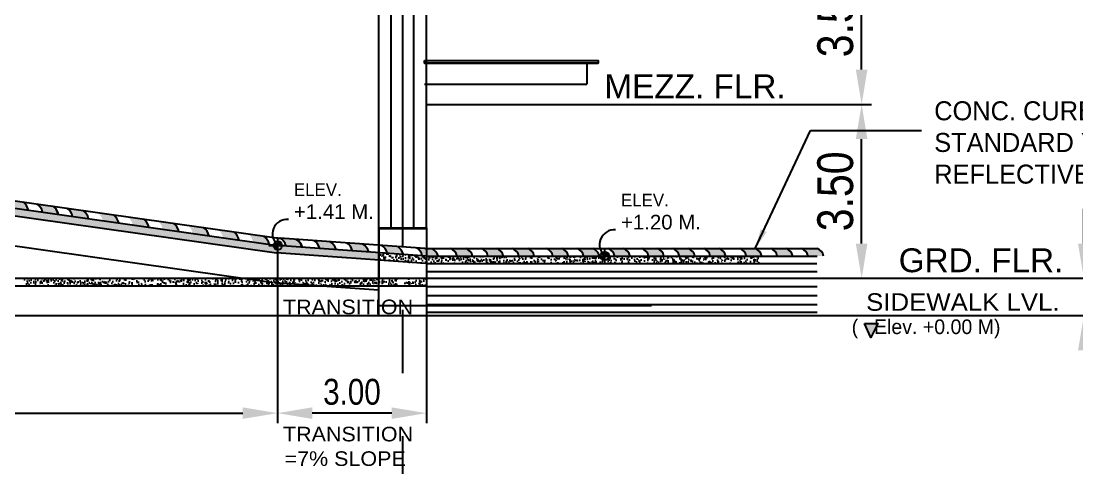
# Model space of a CAD drawing. Header units: millimetres. Extents: x 2148 to 2681, y 758 to 986.
# Drawn here: x 2258.37 to 2269, y 850.69 to 855.24 of the extents above; entities that cross this region are included whole.
import ezdxf

# ---------------------------------------------------------------- set-up
doc = ezdxf.new("R2010")
doc.units = ezdxf.units.MM
doc.linetypes.add('CENTER2', pattern=[28.575, 19.05, -3.175, 3.175, -3.175])
for name, color, linetype in [('0.4', 121, 'Continuous'), ('4CO', 4, 'Continuous'), ('D', 1, 'Continuous'), ('DR', 7, 'Continuous'), ('ELAYOUT', 4, 'Continuous'), ('hacht', 8, 'Continuous'), ('HATCH', 8, 'Continuous'), ('S_GRID LINES', 252, 'Continuous'), ('TEXT', 6, 'Continuous')]:
    doc.layers.add(name, color=color, linetype=linetype)
doc.styles.add('ARIALNW', font='ARIALN.TTF')
doc.styles.add('MMTX$0$ESMX$0$X-OPTA1D', font='x-opta1d')
doc.styles.add('SWISS', font='swissl.ttf')
doc.dimstyles.new('DIM 200', dxfattribs={"dimtxt": 0.36, "dimasz": 0.35, "dimexe": 0.1, "dimexo": 0, "dimgap": 0.08, "dimtad": 1, "dimlfac": 2, "dimrnd": 0.005, "dimzin": 1, "dimdsep": 46, "dimtxsty": 'ARIALNW', "dimcen": 0.09, "dimclrd": 6, "dimclre": 6, "dimclrt": 13, "dimadec": 0, "dimazin": 0, "dimtfac": 1, "dimtofl": 0, "dimtmove": 2, "dimatfit": 3, "dimfxl": 1, "dimtolj": 1, "dimtzin": 0, "dimarcsym": 0})
pattern_1 = [(50, (330.499465, -680.852695), (0.0910923345, -0.0079695428), [0.009525, -0.104775]), (355, (330.499465, -680.852695), (-0.017621413, 0.0955283214), [0.00762, -0.08382]), (100.451, (330.50706, -680.85336), (0.0734712508, 0.087558344), [0.008095, -0.089045]), (46.1842, (330.49946, -680.8273), (0.1355395204, -0.021021164), [0.0142875, -0.1571625]), (96.6356, (330.51076, -680.82905), (0.118702117, 0.123712778), [0.0121425, -0.1335675]), (351.184, (330.49946, -680.8273), (0.118702303, 0.123712559), [0.01143, -0.12573]), (21, (330.512165, -680.833645), (0.07580744, -0.0511327593), [0.009525, -0.104775]), (326, (330.512165, -680.833645), (0.030901014, 0.092093983), [0.00762, -0.08382]), (71.4514, (330.51848, -680.83791), (0.1067082454, 0.040961429), [0.008095, -0.089045]), (37.5, (330.499465, -680.852695), (0.00154430163, 0.04227751944), [0, -0.082804, 0, -0.08509, 0, -0.0841375]), (7.5, (330.499465, -680.852695), (0.03340983126, 0.0500902874), [0, -0.048514, 0, -0.080899, 0, -0.0320675]), (327.5, (330.471144, -680.852695), (0.0677952976, -0.002864372), [0, -0.03175, 0, -0.09906, 0, -0.131445]), (317.5, (330.458444, -680.852695), (0.0740645907, 0.0127132455), [0, -0.041275, 0, -0.065786, 0, -0.093345])]

# ---------------------------------------------------------------- blocks, each defined once
blk = doc.blocks.new('*D2258')
at = {"layer": 'Defpoints', "color": 0, "ltscale": 0.5, "transparency": 16777216}
for p in [(2262.451, 852.657), (2269.069, 852.657), (2258.938, 852.282, 0)]:
    blk.add_point(p, dxfattribs=at)
at = {"layer": 'HATCH', "color": 6, "lineweight": -2, "ltscale": 0.5, "transparency": 16777216}
for p, q in [((2269.069, 853.007), (2269.069, 853.357)), ((2262.451, 852.657), (2269.169, 852.657)), ((2258.938, 852.282), (2269.169, 852.282)), ((2269.069, 851.932), (2269.069, 851.582))]:
    blk.add_line(p, q, dxfattribs=at)
at = {"layer": 'HATCH', "color": 6, "ltscale": 0.5, "transparency": 16777216}
for points in [[(2269.01, 853.007), (2269.127, 853.007), (2269.069, 852.657)], [(2269.01, 851.932), (2269.127, 851.932), (2269.069, 852.282)]]:
    blk.add_solid(points, dxfattribs=at)
at = {"layer": 'HATCH', "color": 13, "ltscale": 0.5, "transparency": 16777216, "insert": (2269.457, 852.47), "char_height": 0.36, "attachment_point": 5, "rotation": 90, "style": 'ARIALNW'}
blk.add_mtext('\\A1;0.75', dxfattribs=at)
blk = doc.blocks.new('*D2259')
at = {"layer": 'Defpoints', "color": 0, "ltscale": 0.5, "transparency": 16777216}
for p in [(2262.461, 854.407), (2266.832, 854.407), (2262.451, 852.657)]:
    blk.add_point(p, dxfattribs=at)
at = {"layer": 'HATCH', "color": 6, "lineweight": -2, "ltscale": 0.5, "transparency": 16777216}
for p, q in [((2262.461, 854.407), (2266.932, 854.407)), ((2266.832, 853.007), (2266.832, 854.057)), ((2262.451, 852.657), (2266.932, 852.657))]:
    blk.add_line(p, q, dxfattribs=at)
at = {"layer": 'HATCH', "color": 6, "ltscale": 0.5, "transparency": 16777216}
for points in [[(2266.773, 854.057), (2266.89, 854.057), (2266.832, 854.407)], [(2266.773, 853.007), (2266.89, 853.007), (2266.832, 852.657)]]:
    blk.add_solid(points, dxfattribs=at)
at = {"layer": 'HATCH', "color": 13, "ltscale": 0.5, "transparency": 16777216, "insert": (2266.568, 853.532), "char_height": 0.36, "attachment_point": 5, "rotation": 90, "style": 'ARIALNW'}
blk.add_mtext('\\A1;3.50', dxfattribs=at)
blk = doc.blocks.new('*D2260')
at = {"layer": 'Defpoints', "color": 0, "linetype": 'ByBlock', "ltscale": 0.5, "transparency": 16777216}
for p in [(2258.938, 856.157, 0), (2266.832, 856.157), (2262.461, 854.407, 0)]:
    blk.add_point(p, dxfattribs=at)
at = {"layer": 'ELAYOUT', "color": 6, "linetype": 'ByBlock', "lineweight": -2, "ltscale": 0.5, "transparency": 16777216}
for p, q in [((2258.938, 856.157), (2266.932, 856.157)), ((2266.832, 854.757), (2266.832, 855.807)), ((2262.461, 854.407), (2266.932, 854.407))]:
    blk.add_line(p, q, dxfattribs=at)
at = {"layer": 'ELAYOUT', "color": 6, "linetype": 'ByBlock', "ltscale": 0.5, "transparency": 16777216}
for points in [[(2266.773, 855.807), (2266.89, 855.807), (2266.832, 856.157)], [(2266.773, 854.757), (2266.89, 854.757), (2266.832, 854.407)]]:
    blk.add_solid(points, dxfattribs=at)
at = {"layer": 'ELAYOUT', "color": 13, "linetype": 'ByBlock', "ltscale": 0.5, "transparency": 16777216, "insert": (2266.568, 855.282), "char_height": 0.36, "attachment_point": 5, "rotation": 90, "style": 'ARIALNW'}
blk.add_mtext('\\A1;3.50', dxfattribs=at)
blk = doc.blocks.new('*D2272')
at = {"layer": 'D', "color": 6, "lineweight": -2, "transparency": 16777216}
for p, q in [((2260.951, 852.907), (2260.951, 851.201)), ((2262.451, 852.907), (2262.451, 851.201)), ((2262.101, 851.301), (2261.301, 851.301))]:
    blk.add_line(p, q, dxfattribs=at)
at = {"layer": 'D', "color": 6, "transparency": 16777216}
for points in [[(2261.301, 851.359), (2261.301, 851.243), (2260.951, 851.301)], [(2262.101, 851.359), (2262.101, 851.243), (2262.451, 851.301)]]:
    blk.add_solid(points, dxfattribs=at)
at = {"layer": 'Defpoints', "color": 0, "transparency": 16777216}
for p in [(2260.951, 852.907, 0), (2262.451, 852.907, 0), (2260.951, 851.301)]:
    blk.add_point(p, dxfattribs=at)
at = {"layer": 'D', "color": 13, "transparency": 16777216, "insert": (2261.701, 851.514), "char_height": 0.26, "attachment_point": 5, "style": 'ARIALNW'}
blk.add_mtext('\\A1;3.00', dxfattribs=at)
blk = doc.blocks.new('*D2278')
at = {"layer": 'D', "color": 6, "lineweight": -2, "transparency": 16777216}
for p, q in [((2252.326, 854.21), (2252.326, 851.201)), ((2260.951, 852.987), (2260.951, 851.201)), ((2252.676, 851.301), (2260.601, 851.301))]:
    blk.add_line(p, q, dxfattribs=at)
at = {"layer": 'D', "color": 6, "transparency": 16777216}
for points in [[(2252.676, 851.359), (2252.676, 851.243), (2252.326, 851.301)], [(2260.601, 851.359), (2260.601, 851.243), (2260.951, 851.301)]]:
    blk.add_solid(points, dxfattribs=at)
at = {"layer": 'Defpoints', "color": 0, "transparency": 16777216}
for p in [(2252.326, 854.21), (2260.951, 852.987), (2260.951, 851.301)]:
    blk.add_point(p, dxfattribs=at)
at = {"layer": 'D', "color": 13, "transparency": 16777216, "insert": (2256.638, 851.514), "char_height": 0.26, "attachment_point": 5, "style": 'ARIALNW'}
blk.add_mtext('\\A1;17.25', dxfattribs=at)
blk = doc.blocks.new('CROSS')
for points in [[(1929.661, 1536.438), (1929.661, 1536.31), (1929.784, 1536.31, 0.403523)], [(1929.661, 1536.182), (1929.661, 1536.31), (1929.527, 1536.31, 0.424985)]]:
    blk.add_hatch(color=2).paths.add_polyline_path(points)
at = {"color": 2}
for p, q in [((1929.661, 1536.104), (1929.661, 1536.512)), ((1929.388, 1536.31), (1929.927, 1536.31))]:
    blk.add_line(p, q, dxfattribs=at)
blk.add_circle((1929.656, 1536.31), 0.128, dxfattribs=at)

msp = doc.modelspace()

# ---------------------------------------------------------------- hatches: boundary and pattern name
msp.add_hatch(color=2).paths.add_polyline_path([(2266.8591008, 852.2010331), (2266.9947245, 852.2010331), (2266.9254319, 852.0625381)])
at = {"layer": 'D'}
h = msp.add_hatch(dxfattribs=at)
h.set_pattern_fill('AR-CONC', color=256, scale=0.0008, style=0)
h.set_pattern_definition([(50, (330.49946, -680.8527), (0.145747735, -0.0127512684), [0.01524, -0.16764]), (355, (330.49946, -680.8527), (-0.028194261, 0.152845314), [0.012192, -0.134112]), (100.451, (330.51161, -680.85376), (0.117554001, 0.14009335), [0.012952, -0.142472]), (46.1842, (330.49946, -680.81205), (0.216863233, -0.033633862), [0.02286, -0.25146]), (96.6356, (330.51754, -680.81486), (0.189923388, 0.197940445), [0.019428, -0.213708]), (351.184, (330.49946, -680.81205), (0.189923685, 0.197940094), [0.018288, -0.201168]), (21, (330.51978, -680.82221), (0.121291904, -0.081812415), [0.01524, -0.16764]), (326, (330.51978, -680.82221), (0.049441623, 0.147350373), [0.012192, -0.134112]), (71.4514, (330.52989, -680.82903), (0.170733193, 0.065538286), [0.012952, -0.142472]), (37.5, (330.499465, -680.852695), (0.0024708826, 0.0676440311), [0, -0.1324864, 0, -0.136144, 0, -0.13462]), (7.5, (330.499465, -680.852695), (0.05345573, 0.0801444599), [0, -0.0776224, 0, -0.1294384, 0, -0.051308]), (327.5, (330.45415, -680.852695), (0.1084724761, -0.0045829952), [0, -0.0508, 0, -0.158496, 0, -0.210312]), (317.5, (330.43383, -680.85269), (0.118503345, 0.020341193), [0, -0.06604, 0, -0.1052576, 0, -0.149352])])
h.paths.add_polyline_path([(2261.9691855, 852.8403151), (2261.9691855, 852.9155019), (2260.9508104, 852.9874162), (2258.1959548, 853.377754), (2258.1959548, 853.3020048), (2260.9428982, 852.9127881)])
h = msp.add_hatch(dxfattribs=at)
h.set_pattern_fill('DOTS', color=256, scale=0.001, style=0)
h.set_pattern_definition([(0, (329.8935175, -680.7668375), (0.00079375, 0.0015875), [0, -0.0015875])])
h.paths.add_polyline_path([(2258.3901176, 853.425992), (2258.2261804, 853.4492204, -0.226428862), (2258.2811004, 853.3656896), (2258.4443896, 853.342553, 0.1683916377)])
h = msp.add_hatch(dxfattribs=at)
h.set_pattern_fill('DOTS', color=256, scale=0.001, style=0)
h.set_pattern_definition([(0, (330.1964912, -680.8097661), (0.00079375, 0.0015875), [0, -0.0015875])])
h.paths.add_polyline_path([(2258.6930913, 853.3830634), (2258.5291541, 853.4062918, -0.226428862), (2258.5840741, 853.322761), (2258.7473633, 853.2996244, 0.1683916377)])
h = msp.add_hatch(dxfattribs=at)
h.set_pattern_fill('DOTS', color=256, scale=0.001, style=0)
h.set_pattern_definition([(0, (330.4994649, -680.8526947), (0.00079375, 0.0015875), [0, -0.0015875])])
h.paths.add_polyline_path([(2258.8321278, 853.3633632, -0.226428862), (2258.8870478, 853.2798324), (2259.050337, 853.2566958, 0.1683916377), (2258.996065, 853.3401348)])
h = msp.add_hatch(dxfattribs=at)
h.set_pattern_fill('DOTS', color=256, scale=0.001, style=0)
h.set_pattern_definition([(0, (330.8024386, -680.8956233), (0.00079375, 0.0015875), [0, -0.0015875])])
h.paths.add_polyline_path([(2259.2990387, 853.2972062), (2259.1351015, 853.3204346, -0.226428862), (2259.1900215, 853.2369038), (2259.3533107, 853.2137672, 0.1683916377)])
h = msp.add_hatch(dxfattribs=at)
h.set_pattern_fill('DOTS', color=256, scale=0.001, style=0)
h.set_pattern_definition([(0, (331.1054123, -680.938552), (0.00079375, 0.0015875), [0, -0.0015875])])
h.paths.add_polyline_path([(2259.6020124, 853.2542776), (2259.4380752, 853.277506, -0.226428862), (2259.4929952, 853.1939752), (2259.6562844, 853.1708386, 0.1683916377)])
h = msp.add_hatch(dxfattribs=at)
h.set_pattern_fill('DOTS', color=256, scale=0.001, style=0)
h.set_pattern_definition([(0, (331.408386, -680.9814805), (0.00079375, 0.0015875), [0, -0.0015875])])
h.paths.add_polyline_path([(2259.9049861, 853.211349), (2259.7410489, 853.2345774, -0.226428862), (2259.7959689, 853.1510466), (2259.9592582, 853.12791, 0.1683916377)])
h = msp.add_hatch(dxfattribs=at)
h.set_pattern_fill('DOTS', color=256, scale=0.001, style=0)
h.set_pattern_definition([(0, (331.7113597, -681.0244091), (0.00079375, 0.0015875), [0, -0.0015875])])
h.paths.add_polyline_path([(2260.2079598, 853.1684204), (2260.0440226, 853.1916488, -0.226428862), (2260.0989426, 853.108118), (2260.2622319, 853.0849814, 0.1683916377)])
h = msp.add_hatch(dxfattribs=at)
h.set_pattern_fill('DOTS', color=256, scale=0.001, style=0)
h.set_pattern_definition([(0, (332.0143334, -681.0673377), (0.00079375, 0.0015875), [0, -0.0015875])])
h.paths.add_polyline_path([(2260.5109336, 853.1254918), (2260.3469963, 853.1487202, -0.226428862), (2260.4019163, 853.0651894), (2260.5652056, 853.0420528, 0.1683916377)])
h = msp.add_hatch(dxfattribs=at)
h.set_pattern_fill('DOTS', color=256, scale=0.001, style=0)
h.set_pattern_definition([(0, (332.3173071, -681.1102663), (0.00079375, 0.0015875), [0, -0.0015875])])
h.paths.add_polyline_path([(2260.8139073, 853.0825632), (2260.64997, 853.1057916, -0.226428862), (2260.70489, 853.0222608), (2260.8681793, 852.9991242, 0.1683916377)])
at = {"layer": 'D', "extrusion": (2.04865e-08, -2.09146e-09, 1)}
h = msp.add_hatch(dxfattribs=at)
h.set_pattern_fill('DOTS', color=256, scale=0.001, angle=4.02526987, style=0)
h.set_pattern_definition([(4.02526987, (445.0969193, -812.7327068), (0.0006803551272, 0.0016393023557), [0, -0.0015875])])
h.paths.add_polyline_path([(2261.141413, 853.0491432), (2260.9762497, 853.0608065, -0.226428862), (2261.0368977, 852.981337), (2261.2014083, 852.9697198, 0.1683916377)])
h = msp.add_hatch(dxfattribs=at)
h.set_pattern_fill('DOTS', color=256, scale=0.001, angle=4.02526987, style=0)
h.set_pattern_definition([(4.02526987, (445.4363407, -812.7566756), (0.0006803551272, 0.0016393023557), [0, -0.0015875])])
h.paths.add_polyline_path([(2261.4808344, 853.0251744), (2261.3156711, 853.0368377, -0.226428862), (2261.3763191, 852.9573681), (2261.5408297, 852.945751, 0.1683916377)])
h = msp.add_hatch(dxfattribs=at)
h.set_pattern_fill('DOTS', color=256, scale=0.001, angle=4.02526987, style=0)
h.set_pattern_definition([(4.02526987, (445.7661456, -812.7799653), (0.0006803551272, 0.0016393023557), [0, -0.0015875])])
h.paths.add_polyline_path([(2261.8106393, 853.0018847), (2261.645476, 853.0135479, -0.226428862), (2261.706124, 852.9340784), (2261.8706346, 852.9224612, 0.1683916377)])
h = msp.add_hatch(dxfattribs=at)
h.set_pattern_fill('DOTS', color=256, scale=0.001, angle=4.02526987, style=0)
h.set_pattern_definition([(4.02526987, (446.1166019, -812.8047134), (0.0006803551272, 0.0016393023557), [0, -0.0015875])])
h.paths.add_polyline_path([(2262.1610956, 852.9771366), (2261.9959323, 852.9887999, -0.226428862), (2262.0565803, 852.9093303), (2262.2210909, 852.8977131, 0.1683916377)])
h = msp.add_hatch(dxfattribs=at)
h.set_pattern_fill('DOTS', color=256, scale=0.001, angle=4.02526987, style=0)
h.set_pattern_definition([(4.02526987, (446.4693147, -812.8296208), (0.0006803551272, 0.0016393023557), [0, -0.0015875])])
edge = h.paths.add_edge_path()
edge.add_line((2262.4508104, 852.8814911), (2262.5706958, 852.8814911))
edge.add_ellipse((2262.4292349, 852.8259721), major_axis=(0, 0.1519656), ratio=1, start_angle=-68.57152986, end_angle=-33.81624109)
edge.add_line((2262.5138085, 852.9522292), (2262.3486451, 852.9638925))
edge.add_ellipse((2262.2957254, 852.8606293), major_axis=(0, 0.1160335), ratio=1, start_angle=-78.16710509, end_angle=-27.133975, ccw=False)
edge.add_line((2262.4092931, 852.8844229), (2262.4508104, 852.8814911))
at = {"layer": 'D'}
h = msp.add_hatch(dxfattribs=at)
h.set_pattern_fill('DOTS', color=256, scale=0.001, angle=4.02526987, style=0)
h.set_pattern_definition([(4.02526987, (357.3326945, -684.1282625), (0.0006803551272, 0.0016393023557), [0, -0.0015875])])
h.paths.add_polyline_path([(2262.914359, 852.8814911, 0.274956796), (2262.8483645, 852.9564911), (2262.6928205, 852.9564911, -0.274956796), (2262.758815, 852.8814911)])
h = msp.add_hatch(dxfattribs=at)
h.set_pattern_fill('DOTS', color=256, scale=0.001, angle=4.02526987, style=0)
h.set_pattern_definition([(4.02526987, (357.6437825, -684.1282625), (0.0006803551272, 0.0016393023557), [0, -0.0015875])])
h.paths.add_polyline_path([(2263.225447, 852.8814911, 0.274956796), (2263.1594525, 852.9564911), (2263.0039085, 852.9564911, -0.274956796), (2263.069903, 852.8814911)])
h = msp.add_hatch(dxfattribs=at)
h.set_pattern_fill('DOTS', color=256, scale=0.001, angle=4.02526987, style=0)
h.set_pattern_definition([(4.02526987, (357.9548705, -684.1282625), (0.0006803551272, 0.0016393023557), [0, -0.0015875])])
h.paths.add_polyline_path([(2263.5365351, 852.8814911, 0.274956796), (2263.4705405, 852.9564911), (2263.3149965, 852.9564911, -0.274956796), (2263.380991, 852.8814911)])
h = msp.add_hatch(dxfattribs=at)
h.set_pattern_fill('DOTS', color=256, scale=0.001, angle=4.02526987, style=0)
h.set_pattern_definition([(4.02526987, (358.2975829, -684.1282625), (0.0006803551272, 0.0016393023557), [0, -0.0015875])])
h.paths.add_polyline_path([(2263.8792474, 852.8814911, 0.274956796), (2263.8132529, 852.9564911), (2263.6577088, 852.9564911, -0.274956796), (2263.7237034, 852.8814911)])
h = msp.add_hatch(dxfattribs=at)
h.set_pattern_fill('DOTS', color=256, scale=0.001, angle=4.02526987, style=0)
h.set_pattern_definition([(4.02526987, (358.6086709, -684.1282625), (0.0006803551272, 0.0016393023557), [0, -0.0015875])])
h.paths.add_polyline_path([(2264.1903354, 852.8814911, 0.274956796), (2264.1243409, 852.9564911), (2263.9687969, 852.9564911, -0.274956796), (2264.0347914, 852.8814911)])
h = msp.add_hatch(dxfattribs=at)
h.set_pattern_fill('DOTS', color=256, scale=0.001, angle=4.02526987, style=0)
h.set_pattern_definition([(4.02526987, (358.919759, -684.1282625), (0.0006803551272, 0.0016393023557), [0, -0.0015875])])
h.paths.add_polyline_path([(2264.5014235, 852.8814911, 0.274956796), (2264.4354289, 852.9564911), (2264.2798849, 852.9564911, -0.274956796), (2264.3458794, 852.8814911)])
h = msp.add_hatch(dxfattribs=at)
h.set_pattern_fill('DOTS', color=256, scale=0.001, angle=4.02526987, style=0)
h.set_pattern_definition([(4.02526987, (359.2600323, -684.1282625), (0.0006803551272, 0.0016393023557), [0, -0.0015875])])
h.paths.add_polyline_path([(2264.8416968, 852.8814911, 0.274956796), (2264.7757023, 852.9564911), (2264.6201583, 852.9564911, -0.274956796), (2264.6861528, 852.8814911)])
h = msp.add_hatch(dxfattribs=at)
h.set_pattern_fill('DOTS', color=256, scale=0.001, angle=4.02526987, style=0)
h.set_pattern_definition([(4.02526987, (359.5711203, -684.1282625), (0.0006803551272, 0.0016393023557), [0, -0.0015875])])
h.paths.add_polyline_path([(2265.1527849, 852.8814911, 0.274956796), (2265.0867903, 852.9564911), (2264.9312463, 852.9564911, -0.274956796), (2264.9972408, 852.8814911)])
h = msp.add_hatch(dxfattribs=at)
h.set_pattern_fill('DOTS', color=256, scale=0.001, angle=4.02526987, style=0)
h.set_pattern_definition([(4.02526987, (359.8822084, -684.1282625), (0.0006803551272, 0.0016393023557), [0, -0.0015875])])
h.paths.add_polyline_path([(2265.4638729, 852.8814911, 0.274956796), (2265.3978783, 852.9564911), (2265.2423343, 852.9564911, -0.274956796), (2265.3083289, 852.8814911)])
h = msp.add_hatch(dxfattribs=at)
h.set_pattern_fill('DOTS', color=256, scale=0.001, angle=4.02526987, style=0)
h.set_pattern_definition([(4.02526987, (360.2451395, -684.1282625), (0.0006803551272, 0.0016393023557), [0, -0.0015875])])
h.paths.add_polyline_path([(2265.826804, 852.8814911, 0.274956796), (2265.7608094, 852.9564911), (2265.6052654, 852.9564911, -0.274956796), (2265.67126, 852.8814911)])
h = msp.add_hatch(dxfattribs=at)
h.set_pattern_fill('DOTS', color=256, scale=0.001, angle=4.02526987, style=0)
h.set_pattern_definition([(4.02526987, (360.5562275, -684.1282625), (0.0006803551272, 0.0016393023557), [0, -0.0015875])])
h.paths.add_polyline_path([(2266.137892, 852.8814911, 0.274956796), (2266.0718975, 852.9564911), (2265.9163535, 852.9564911, -0.274956796), (2265.982348, 852.8814911)])
h = msp.add_hatch(dxfattribs=at)
h.set_pattern_fill('DOTS', color=256, scale=0.001, angle=4.02526987, style=0)
h.set_pattern_definition([(4.02526987, (360.8673155, -684.1282625), (0.0006803551272, 0.0016393023557), [0, -0.0015875])])
h.paths.add_polyline_path([(2266.44898, 852.8814911, 0.274956796), (2266.3829855, 852.9564911), (2266.2274415, 852.9564911, -0.274956796), (2266.293436, 852.8814911)])
h = msp.add_hatch(dxfattribs=at)
h.set_pattern_fill('AR-CONC', color=256, scale=0.0005, style=0)
h.set_pattern_definition(pattern_1)
h.paths.add_polyline_path([(2262.4490866, 852.8064261), (2262.4508104, 852.8064261), (2262.4508104, 852.8814911), (2262.2103407, 852.8984723), (2262.2103407, 852.8232855)])
h.paths.add_polyline_path([(2262.2103407, 852.8232855), (2262.2103407, 852.8984723), (2261.9704964, 852.9154093), (2261.9704964, 852.8402225)])
h = msp.add_hatch(dxfattribs=at)
h.set_pattern_fill('AR-CONC', color=256, scale=0.0005, style=0)
h.set_pattern_definition(pattern_1)
h.paths.add_polyline_path([(2264.3044426, 852.8814911), (2262.4508104, 852.8814911), (2262.4508104, 852.8064261), (2264.3044426, 852.8064261)])
h = msp.add_hatch(dxfattribs=at)
h.set_pattern_fill('AR-CONC', color=256, scale=0.0005, style=0)
h.set_pattern_definition(pattern_1)
h.paths.add_polyline_path([(2265.8030463, 852.8814911), (2264.3044426, 852.8814911), (2264.3044426, 852.8064261), (2265.805268, 852.8064261)])
h = msp.add_hatch(dxfattribs=at)
h.set_pattern_fill('AR-CONC', color=256, scale=0.0005, style=0)
h.set_pattern_definition(pattern_1)
h.paths.add_polyline_path([(2259.7494716, 852.6570589), (2258.3945496, 852.6570589), (2258.3945496, 852.5820589), (2259.7494716, 852.5820589)])
h = msp.add_hatch(dxfattribs=at)
h.set_pattern_fill('AR-CONC', color=256, scale=0.0005, style=0)
h.set_pattern_definition(pattern_1)
h.paths.add_polyline_path([(2261.0370002, 852.6570589), (2259.7494716, 852.6570589), (2259.7494716, 852.5820589), (2261.0370002, 852.5820589)])
h = msp.add_hatch(dxfattribs=at)
h.set_pattern_fill('AR-CONC', color=256, scale=0.0005, style=0)
h.set_pattern_definition(pattern_1)
h.paths.add_polyline_path([(2262.1690913, 852.6570589), (2261.0370002, 852.6570589), (2261.0370002, 852.5820589), (2262.1690913, 852.5820589)])
h = msp.add_hatch(dxfattribs=at)
h.set_pattern_fill('AR-CONC', color=256, scale=0.0005, style=0)
h.set_pattern_definition(pattern_1)
h.paths.add_polyline_path([(2262.4508104, 852.5820589), (2262.4508104, 852.6570589), (2262.2103407, 852.6570589), (2262.2103407, 852.5820589)])

# ---------------------------------------------------------------- linework, layer by layer
at = {"color": 2}
for p, q in [((2252.3150068, 854.1352813, 0), (2260.9428982, 852.9127881, 0)), ((2262.4489713, 852.8064342, 0), (2260.9428982, 852.9127881, 0)), ((2262.4488633, 852.8064261, 0), (2266.3806463, 852.8064261, 0))]:
    msp.add_line(p, q, dxfattribs=at)
at = {"ltscale": 0.05}
for p, q in [((2261.9704964, 853.1665704, 0), (2262.4508104, 853.1665704, 0)), ((2261.9704964, 853.1665704, -0.0000002), (2262.4508104, 853.1665704, -0.0000001)), ((2262.095891, 853.1665704, 0), (2262.3247905, 853.1665704, 0)), ((2262.4508104, 852.2814911, 0), (2266.3825934, 852.2814911, 0))]:
    msp.add_line(p, q, dxfattribs=at)
at = {"color": 2, "elevation": 0}
msp.add_lwpolyline([(2266.8591008, 852.2010331), (2266.9947245, 852.2010331), (2266.9254319, 852.0625381), (2266.8591008, 852.2010331)], dxfattribs=at)
at = {"layer": '0.4', "color": 4, "ltscale": 0.5}
for p, q in [((2252.3255285, 854.2095396, 0), (2260.9508104, 852.9874162, 0)), ((2262.4542544, 852.8812479, 0), (2260.9508104, 852.9874162, 0)), ((2262.4508104, 852.8814911, 0), (2266.3825934, 852.8814911, 0))]:
    msp.add_line(p, q, dxfattribs=at)
at = {"layer": '4CO', "ltscale": 0.5}
for p, q in [((2261.9704964, 853.1570589, 0), (2261.9704964, 852.6570589, 0)), ((2262.4508104, 853.1570589, 0), (2262.4508104, 852.6570589, 0))]:
    msp.add_line(p, q, dxfattribs=at)
at = {"layer": '4CO'}
for p, q in [((2262.4508104, 853.1665704, 0), (2262.4508104, 852.2820589, 0)), ((2227.2125681, 852.2820589, 0), (2267.1456486, 852.2820589, 0))]:
    msp.add_line(p, q, dxfattribs=at)
at = {"layer": 'D', "color": 8, "ltscale": 0.5}
for p, q in [((2261.9704964, 853.1665704, -0.0000001), (2261.9704964, 862.5059372, -0.0000001)), ((2262.4508104, 853.1665704, 0), (2262.4508104, 862.5059372, 0)), ((2261.9704964, 853.1570589, 0), (2262.4508104, 853.1570589, 0))]:
    msp.add_line(p, q, dxfattribs=at)
at = {"layer": 'D', "color": 3, "ltscale": 0.5}
for p, q in [((2262.095891, 853.1665704, 0), (2262.095891, 862.5059372)), ((2262.3247905, 853.1665704, 0), (2262.3247905, 862.5059372)), ((2262.4311089, 854.8198214, 0), (2264.1783464, 854.8198214, 0)), ((2264.0667568, 854.8198214, 0), (2264.0667568, 854.6098214, 0)), ((2262.4311089, 854.6098214, 0), (2264.0667568, 854.6098214, 0))]:
    msp.add_line(p, q, dxfattribs=at)
at = {"layer": 'D', "ltscale": 0.5}
for p, q in [((2261.9701851, 853.1665704, 0), (2262.4504964, 853.1665704, 0)), ((2261.9704964, 853.1665704, 0), (2262.4508078, 853.1665704, 0)), ((2262.4710874, 852.9564911, 0), (2266.3825934, 852.9564911, 0)), ((2261.9691855, 852.3833209, 0), (2264.7167454, 852.3833209, 0))]:
    msp.add_line(p, q, dxfattribs=at)
at = {"layer": 'D', "color": 3, "ltscale": 0.5, "elevation": 0}
for points in [[(2262.4311089, 854.8482146), (2264.1783464, 854.8482146), (2264.1783464, 854.8198214), (2262.4311089, 854.8198214)], [(2261.9822501, 853.1665704), (2262.4393165, 853.1665704), (2262.4393165, 853.1546654), (2261.9822501, 853.1546654)]]:
    msp.add_lwpolyline(points, close=True, dxfattribs=at)
at = {"layer": 'D'}
for centre, radius, start, end in [((2258.2968899, 853.3059831, 0), 0.1519656, 13.92465861, 52.15848905), ((2258.4691162, 853.3069982, 0), 0.1160335, 7.80762505, 58.84075515), ((2258.563245, 853.2408396, 0), 0.1925816, 17.80674545, 47.60479234), ((2258.5998636, 853.2630546, 0), 0.1519656, 13.92465861, 52.15848905), ((2258.7720899, 853.2640696, 0), 0.1160335, 7.80762505, 58.84075515), ((2258.9028373, 853.220126, 0), 0.1519656, 13.92465861, 52.15848905), ((2259.205811, 853.1771974, 0), 0.1519656, 13.92465861, 52.15848905), ((2259.5087847, 853.1342688, 0), 0.1519656, 13.92465861, 52.15848905), ((2261.0496467, 853.1017332, 0), 0.1488699, 85.69335144, 230.46494151), ((2259.8117584, 853.0913402, 0), 0.1519656, 13.92465861, 52.15848905), ((2260.1147321, 853.0484116, 0), 0.1519656, 13.92465861, 52.15848905), ((2264.3422294, 852.996107, 0), 0.1488699, 85.69335144, 230.46494151), ((2260.4177058, 853.005483, 0), 0.1519656, 13.92465861, 52.15848905), ((2260.7206795, 852.9625544, 0), 0.1519656, 13.92465861, 52.15848905), ((2262.6627806, 852.8635231, 0), 0.0977008, 10.59752916, 72.09332858), ((2262.8183246, 852.8635231, 0.0000001), 0.0977008, 10.59752916, 72.09332858), ((2262.9738687, 852.8635231, 0.0000001), 0.0977008, 10.59752916, 72.09332858), ((2263.1294127, 852.8635231, 0.0000002), 0.0977008, 10.59752916, 72.09332858), ((2263.2849567, 852.8635231, 0.0000002), 0.0977008, 10.59752916, 72.09332858), ((2263.4405007, 852.8635231, 0.0000003), 0.0977008, 10.59752916, 72.09332858), ((2263.627669, 852.8635231, 0), 0.0977008, 10.59752916, 72.09332858), ((2263.783213, 852.8635231, 0.0000001), 0.0977008, 10.59752916, 72.09332858), ((2263.9387571, 852.8635231, 0.0000001), 0.0977008, 10.59752916, 72.09332858), ((2264.0943011, 852.8635231, 0.0000002), 0.0977008, 10.59752916, 72.09332858), ((2264.2498451, 852.8635231, 0.0000002), 0.0977008, 10.59752916, 72.09332858), ((2264.4053891, 852.8635231, 0.0000003), 0.0977008, 10.59752916, 72.09332858), ((2264.5901184, 852.8635231, 0), 0.0977008, 10.59752916, 72.09332858), ((2264.7456625, 852.8635231, 0.0000001), 0.0977008, 10.59752916, 72.09332858), ((2264.9012065, 852.8635231, 0.0000001), 0.0977008, 10.59752916, 72.09332858), ((2265.0567505, 852.8635231, 0.0000002), 0.0977008, 10.59752916, 72.09332858), ((2265.2122945, 852.8635231, 0.0000002), 0.0977008, 10.59752916, 72.09332858), ((2265.3678385, 852.8635231, 0.0000003), 0.0977008, 10.59752916, 72.09332858), ((2265.5752256, 852.8635231, 0), 0.0977008, 10.59752916, 72.09332858), ((2265.7307696, 852.8635231, 0.0000001), 0.0977008, 10.59752916, 72.09332858), ((2265.8863136, 852.8635231, 0.0000001), 0.0977008, 10.59752916, 72.09332858), ((2266.0418576, 852.8635231, 0.0000002), 0.0977008, 10.59752916, 72.09332858), ((2266.1974017, 852.8635231, 0.0000002), 0.0977008, 10.59752916, 72.09332858), ((2266.3529457, 852.8635231, 0.0000003), 0.0977008, 10.59752916, 72.09332858)]:
    msp.add_arc(centre, radius, start, end, dxfattribs=at)
at = {"layer": 'D', "extrusion": (2.04865e-08, -2.09146e-09, 1)}
for centre, radius, start, end in [((2260.92333, 852.9575434, 0.0000446), 0.1160335, 11.83289491, 62.86602502), ((2261.0558196, 852.9229582, 0.0000446), 0.1519656, 17.94992846, 56.18375889), ((2261.0568395, 852.9228862, 0.0000446), 0.1519656, 17.94992846, 56.18375889), ((2261.2627514, 852.9335746, 0.0000446), 0.1160335, 11.83289491, 62.86602502), ((2261.3962609, 852.8989173, 0.0000446), 0.1519656, 17.94992846, 56.18375889), ((2261.5925563, 852.9102848, 0.0000446), 0.1160335, 11.83289491, 62.86602502), ((2261.7260658, 852.8756276, 0.0000446), 0.1519656, 17.94992846, 56.18375889), ((2261.9430125, 852.8855367, 0.0000446), 0.1160335, 11.83289491, 62.86602502), ((2262.0765221, 852.8508795, 0.0000446), 0.1519656, 17.94992846, 56.18375889), ((2262.2957254, 852.8606293, 0.0000446), 0.1160335, 11.83289491, 62.86602502), ((2262.4292349, 852.8259721, 0.0000446), 0.1519656, 21.42847014, 59.19019286)]:
    msp.add_arc(centre, radius, start, end, dxfattribs=at)
at = {"layer": 'D', "ltscale": 0.5}
msp.add_arc((2262.4710874, 853.4564911, -0.0000067), 0.5, 265.9606662, 270, dxfattribs=at)
at = {"layer": 'DR', "ltscale": 0.5}
for p, q in [((2261.9691855, 853.1665704, 0), (2261.9691855, 852.3543984, 0)), ((2261.9691855, 853.1665704, 0), (2261.9691855, 852.2820589, 0)), ((2262.4508104, 853.1665704, 0), (2262.4508104, 852.2820589, 0)), ((2227.2125681, 852.6570589, 0), (2262.4508104, 852.6570589, 0)), ((2227.2125681, 852.5820589, 0), (2262.4508104, 852.5820589, 0))]:
    msp.add_line(p, q, dxfattribs=at)
at = {"layer": 'hacht', "color": 8, "ltscale": 0.5}
for p, q in [((2252.3334407, 854.2841676, 0), (2260.9413255, 853.0645092, 0)), ((2252.2859677, 853.8363994, 0), (2260.9112495, 852.614276, 0)), ((2262.4358668, 852.9577332, 0), (2260.9762497, 853.0608065, 0)), ((2261.9691855, 852.539568, 0), (2260.9243949, 852.6133477, 0))]:
    msp.add_line(p, q, dxfattribs=at)
at = {"layer": 'hacht', "color": 8, "ltscale": 0.5, "extrusion": (-2.10997e-08, -1.40818e-07, 1)}
msp.add_arc((2261.0114703, 853.5595645, -0.0001678), 0.5, 261.93539634, 265.9606662, dxfattribs=at)
at = {"layer": 'HATCH', "ltscale": 0.5}
for p, q in [((2262.4508104, 852.7248413, 0), (2266.3825934, 852.7248413, 0)), ((2262.4508104, 852.5736001, 0), (2266.3825934, 852.5736001, 0)), ((2262.4508104, 852.4831843, 0), (2266.3825934, 852.4831843, 0)), ((2262.4508104, 852.3927685, 0), (2266.3825934, 852.3927685, 0)), ((2262.4508104, 852.3162667, 0), (2266.3825934, 852.3162667, 0))]:
    msp.add_line(p, q, dxfattribs=at)
at = {"layer": 'S_GRID LINES', "linetype": 'CENTER2', "ltscale": 0.2}
msp.add_line((2262.2103407, 862.4987916, 0), (2262.2103407, 850.6901634, 0), dxfattribs=at)

# ---------------------------------------------------------------- block references
at = {"layer": 'D', "xscale": 0.3369599999999764, "yscale": 0.3369599999999764, "zscale": 0.3369599999999764}
for p in [(1610.7366322, 335.3121532, 0), (1614.0293618, 335.2063978, 0)]:
    msp.add_blockref('CROSS', p, dxfattribs=at)

# ---------------------------------------------------------------- texts
at = {"color": 2, "style": 'MMTX$0$ESMX$0$X-OPTA1D', "width": 1.1}
for s, height, p in [('SIDEWALK LVL.', 0.1764, (2266.8770862, 852.3305274, 0)), ('TRANSITION', 0.147, (2261.0067523, 852.2957336, 0)), ('TRANSITION', 0.147, (2261.0067523, 851.0166778, 0)), ('=7%%% SLOPE', 0.147, (2261.0225527, 850.7697603, 0))]:
    msp.add_text(s, height=height, rotation=0.01263539, dxfattribs=at).set_placement(p)
at = {"color": 2, "insert": (2267.5625984, 854.4379456, 0.0000001), "char_height": 0.1911, "width": 30.155931958, "attachment_point": 1, "style": 'MMTX$0$ESMX$0$X-OPTA1D'}
msp.add_mtext('CONC. CURB PAINTED W/\\PSTANDARD YELLOW-BLACK \\PREFLECTIVE ROAD PAINT', dxfattribs=at)
at = {"color": 2, "char_height": 0.147, "attachment_point": 1, "rotation": 0.01263539, "style": 'MMTX$0$ESMX$0$X-OPTA1D'}
for s, insert, width in [('{\\H0.8639x;ELEV.} \\P{\\fArial|b0|i0|c0|p34;+1\\fArial|b0|i0|c238|p34;.\\fArial|b0|i0|c0|p34;41\\fArial|b0|i0|c238|p34; M\\fArial|b0|i0|c0|p34;.}', (2261.1165486, 853.613067, 0), 3.275374304), ('{\\H0.8639x;ELEV.} \\P{\\fArial|b0|i0|c0|p34;+1\\fArial|b0|i0|c238|p34;.\\fArial|b0|i0|c0|p34;20\\fArial|b0|i0|c238|p34; M\\fArial|b0|i0|c0|p34;.}', (2264.4091313, 853.5074408, 0), 3.275374304), ('({\\fMicrosoft JhengHei|b0|i0|c0|p34; \\fMS Shell Dlg 2|b0|i0|c0|p0;\\H0.6666x;   }Elev. +0.00 M)', (2266.7320256, 852.2431248, 0), 6.572494124)]:
    msp.add_mtext(s, dxfattribs=dict(at, insert=insert, width=width))
at = {"layer": 'TEXT', "style": 'SWISS'}
for s, p in [('MEZZ. FLR.', (2264.2416687, 854.4685652, 0)), ('GRD. FLR.', (2267.2048182, 852.7185652, 0))]:
    msp.add_text(s, height=0.24, dxfattribs=at).set_placement(p)

# ---------------------------------------------------------------- dimensions: what is measured, and where the dimension line sits
at = {"layer": 'D', "color": 2}
for p1, p2, picture, middle in [((2252.3255285, 854.2095396, 0), (2260.9508104, 852.9874162, 0), '*D2278', (2256.6381694, 851.513674, 0)), ((2262.4508104, 852.9070589, 0), (2260.9508104, 852.9070589, 0), '*D2272', (2261.7008104, 851.513674, 0))]:
    dim = msp.add_linear_dim(base=(2260.9508104, 851.300925, 0), p1=p1, p2=p2, dimstyle='DIM 200', override={"dimtxt": 0.26, "dimfxl": 0.03}, dxfattribs=at)
    dim.commit()
    dim.dimension.update_dxf_attribs({"geometry": picture, "text_midpoint": middle})
at = {"layer": 'ELAYOUT', "linetype": 'ByBlock', "ltscale": 0.5}
dim = msp.add_linear_dim(base=(2266.831816, 856.1570589, 0), p1=(2262.4612166, 854.4070589, 0), p2=(2258.9375072, 856.1570589, 0), angle=90, dimstyle='DIM 200', dxfattribs=at)
dim.commit()
dim.dimension.update_dxf_attribs({"geometry": '*D2260', "text_midpoint": (2266.5680098, 855.2820589, 0)})
at = {"layer": 'HATCH', "ltscale": 0.5}
dim = msp.add_linear_dim(base=(2266.831816, 854.4070589, 0), p1=(2262.4508104, 852.6570589, 0), p2=(2262.4612166, 854.4070589, 0), angle=90, dimstyle='DIM 200', dxfattribs=at)
dim.commit()
dim.dimension.update_dxf_attribs({"geometry": '*D2259', "text_midpoint": (2266.5680098, 853.5320589, 0)})
dim = msp.add_linear_dim(base=(2269.0685671, 852.6570589, 0), p1=(2258.9375072, 852.2820589, 0), p2=(2262.4508104, 852.6570589, 0), angle=90, dimstyle='DIM 200', dxfattribs=at)
dim.commit()
dim.dimension.update_dxf_attribs({"geometry": '*D2258', "text_midpoint": (2269.4568915, 852.4695589, 0), "dimtype": 160})

# ---------------------------------------------------------------- leaders
at = {"layer": 'D'}
msp.add_leader([(2265.7608094, 852.9564911, 0.0000001), (2266.3161932, 854.1423523, 0.0000001), (2267.4351052, 854.1423523, 0.0000001)], dimstyle='DIM 200', override={"dimasz": 0.2, "dimtad": 0, "dimfxl": 0.03}, dxfattribs=at)

doc.saveas('drawing.dxf')
